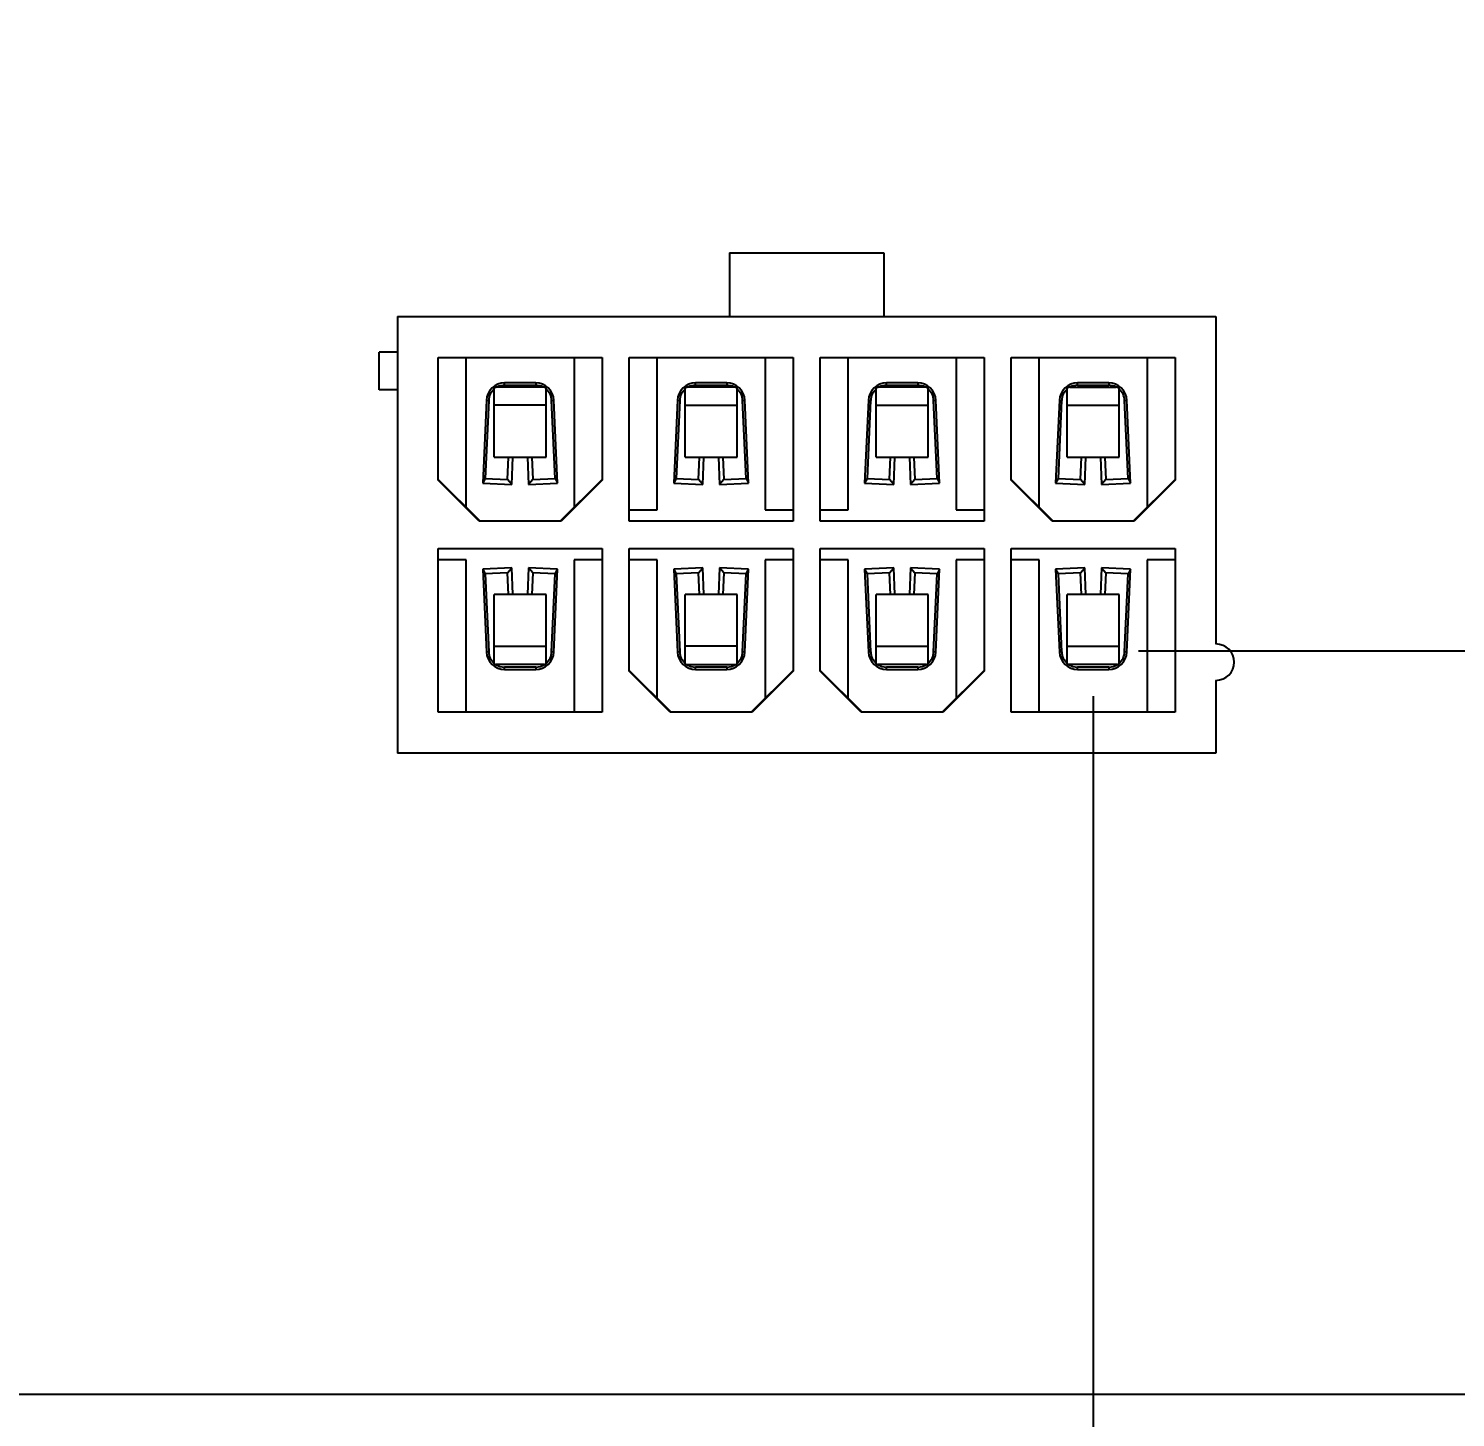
# Model space of a CAD drawing. Header units: millimetres. Extents: x 0 to 841, y 0 to 594.
# Drawn here: x 327.49 to 358.86, y 313.13 to 343.67 of the extents above; entities that cross this region are included whole.
import ezdxf

# ---------------------------------------------------------------- set-up
doc = ezdxf.new("R2010")
doc.units = ezdxf.units.MM
doc.header["$LTSCALE"] = 46.255
doc.layers.get('0').update_dxf_attribs({"linetype": 'CONTINUOUS'})
doc.layers.add('ASSEM_MEM', color=7, linetype='CONTINUOUS')
doc.styles.get("Standard").update_dxf_attribs({"font": 'txt', "width": 0.8})
doc.dimstyles.new('DIMSTYLE_1', dxfattribs={"dimtxt": 3, "dimasz": 2.1, "dimexe": 2, "dimexo": 1, "dimgap": 0.75, "dimtad": 0, "dimtih": 1, "dimtoh": 1, "dimzin": 0, "dimdsep": 46, "dimtxsty": 'STANDARD', "dimblk": '_FILLED', "dimblk1": '_FILLED', "dimblk2": '_FILLED', "dimcen": 0.09, "dimazin": 0, "dimtp": 0.01, "dimtm": 0.01, "dimtfac": 1, "dimtofl": 0, "dimtmove": 0, "dimatfit": 3, "dimldrblk": '_FILLED', "dimfxl": 1, "dimtolj": 1, "dimtzin": 0, "dimarcsym": 0})

# ---------------------------------------------------------------- blocks, each defined once
blk = doc.blocks.new('*D14')
at = {"color": 7, "linetype": 'CONTINUOUS'}
blk.add_line((350.897, 328.99), (350.897, 293.228), dxfattribs=at)
at = {"color": 7, "linetype": 'CONTINUOUS', "insert": (347.147, 291.728), "char_height": 3, "width": 14.4, "attachment_point": 3, "rotation": 90, "line_spacing_factor": 0.9}
blk.add_mtext('134.80', dxfattribs=at)
blk = doc.blocks.new('_FILLED')
at = {"color": 0, "linetype": 'BYBLOCK'}
blk.add_solid([(0, 0), (-1, 0.167), (-1, -0.167)], dxfattribs=at)
blk = doc.blocks.new('*D32')
at = {"color": 7, "linetype": 'CONTINUOUS'}
for p, q in [((351.897, 329.99), (369.83, 329.99)), ((369.83, 329.99), (372.996, 324.681)), ((372.996, 324.681), (426.09, 324.681))]:
    blk.add_line(p, q, dxfattribs=at)
at = {"color": 7, "linetype": 'CONTINUOUS', "insert": (427.59, 328.431), "char_height": 3, "width": 14.4, "attachment_point": 1, "line_spacing_factor": 0.9}
blk.add_mtext('156.65', dxfattribs=at)
blk = doc.blocks.new('*D55')
at = {"color": 7, "linetype": 'CONTINUOUS'}
blk.add_line((385.407, 330.505), (385.407, 294.565), dxfattribs=at)
at = {"color": 7, "linetype": 'CONTINUOUS', "insert": (381.657, 293.065), "char_height": 3, "width": 14.4, "attachment_point": 3, "rotation": 90, "line_spacing_factor": 0.9}
blk.add_mtext('169.31', dxfattribs=at)

msp = doc.modelspace()

# ---------------------------------------------------------------- linework, layer by layer
at = {"layer": 'ASSEM_MEM', "color": 7, "linetype": 'CONTINUOUS'}
for p, q in [((342.897, 338.74), (346.297, 338.74)), ((342.897, 338.74), (342.897, 337.34)), ((346.297, 338.74), (346.297, 337.34)), ((335.597, 337.34), (353.597, 337.34)), ((335.597, 337.34), (335.597, 327.74)), ((353.597, 337.34), (353.597, 330.14)), ((335.597, 336.56), (335.197, 336.56)), ((335.197, 335.73), (335.197, 336.56)), ((336.497, 336.44), (340.097, 336.44)), ((336.497, 333.74), (336.497, 336.44)), ((337.107, 333.15), (337.107, 336.44)), ((339.487, 336.44), (339.487, 333.15)), ((340.097, 336.44), (340.097, 333.74)), ((340.697, 336.44), (344.297, 336.44)), ((340.697, 332.84), (340.697, 336.44)), ((341.307, 333.09), (341.307, 336.44)), ((343.687, 336.44), (343.687, 333.09)), ((344.297, 336.44), (344.297, 332.84)), ((344.897, 336.44), (348.497, 336.44)), ((344.897, 332.84), (344.897, 336.44)), ((345.507, 333.09), (345.507, 336.44)), ((347.887, 336.44), (347.887, 333.09)), ((348.497, 336.44), (348.497, 332.84)), ((349.097, 336.44), (352.697, 336.44)), ((349.097, 333.74), (349.097, 336.44)), ((349.707, 333.15), (349.707, 336.44)), ((352.087, 336.44), (352.087, 333.15)), ((352.697, 336.44), (352.697, 333.74)), ((337.727, 334.25), (337.727, 335.768)), ((338.802, 335.79), (337.791, 335.79)), ((338.639, 335.88), (337.954, 335.88)), ((337.954, 335.83), (337.954, 335.88)), ((337.954, 335.83), (338.639, 335.83)), ((338.639, 335.88), (338.639, 335.83)), ((338.867, 334.25), (338.867, 335.768)), ((341.927, 334.25), (341.927, 335.768)), ((343.002, 335.79), (341.991, 335.79)), ((342.839, 335.88), (342.154, 335.88)), ((342.154, 335.83), (342.154, 335.88)), ((342.154, 335.83), (342.839, 335.83)), ((342.839, 335.88), (342.839, 335.83)), ((343.067, 334.25), (343.067, 335.768)), ((346.127, 334.25), (346.127, 335.768)), ((347.202, 335.79), (346.191, 335.79)), ((347.039, 335.88), (346.354, 335.88)), ((346.354, 335.83), (346.354, 335.88)), ((346.354, 335.83), (347.039, 335.83)), ((347.039, 335.88), (347.039, 335.83)), ((347.267, 334.25), (347.267, 335.768)), ((350.327, 334.25), (350.327, 335.768)), ((350.391, 335.79), (351.402, 335.79)), ((351.239, 335.88), (350.554, 335.88)), ((350.554, 335.83), (350.554, 335.88)), ((350.554, 335.83), (351.239, 335.83)), ((351.239, 335.88), (351.239, 335.83)), ((351.467, 334.25), (351.467, 335.768)), ((335.597, 335.73), (335.197, 335.73)), ((337.554, 335.498), (337.472, 333.678)), ((337.604, 335.496), (337.526, 333.776)), ((337.554, 335.498), (337.604, 335.496)), ((338.989, 335.496), (339.039, 335.498)), ((339.067, 333.776), (338.989, 335.496)), ((339.121, 333.678), (339.039, 335.498)), ((341.754, 335.498), (341.672, 333.678)), ((341.804, 335.496), (341.726, 333.776)), ((341.754, 335.498), (341.804, 335.496)), ((343.189, 335.496), (343.239, 335.498)), ((343.267, 333.776), (343.189, 335.496)), ((343.321, 333.678), (343.239, 335.498)), ((345.954, 335.498), (345.872, 333.678)), ((346.004, 335.496), (345.926, 333.776)), ((345.954, 335.498), (346.004, 335.496)), ((347.389, 335.496), (347.439, 335.498)), ((347.467, 333.776), (347.389, 335.496)), ((347.521, 333.678), (347.439, 335.498)), ((350.154, 335.498), (350.072, 333.678)), ((350.204, 335.496), (350.126, 333.776)), ((350.154, 335.498), (350.204, 335.496)), ((351.589, 335.496), (351.639, 335.498)), ((351.667, 333.776), (351.589, 335.496)), ((351.721, 333.678), (351.639, 335.498)), ((338.867, 335.39), (337.727, 335.39)), ((341.927, 335.39), (343.067, 335.39)), ((346.127, 335.39), (347.267, 335.39)), ((350.327, 335.39), (351.467, 335.39)), ((337.727, 334.25), (338.867, 334.25)), ((338.016, 333.754), (338.038, 334.25)), ((338.111, 333.649), (338.138, 334.25)), ((338.455, 334.25), (338.482, 333.649)), ((338.555, 334.25), (338.577, 333.754)), ((341.927, 334.25), (343.067, 334.25)), ((342.216, 333.754), (342.238, 334.25)), ((342.311, 333.649), (342.338, 334.25)), ((342.655, 334.25), (342.682, 333.649)), ((342.755, 334.25), (342.777, 333.754)), ((346.127, 334.25), (347.267, 334.25)), ((346.416, 333.754), (346.438, 334.25)), ((346.511, 333.649), (346.538, 334.25)), ((346.855, 334.25), (346.882, 333.649)), ((346.955, 334.25), (346.977, 333.754)), ((350.327, 334.25), (351.467, 334.25)), ((350.616, 333.754), (350.638, 334.25)), ((350.711, 333.649), (350.738, 334.25)), ((351.055, 334.25), (351.082, 333.649)), ((351.155, 334.25), (351.177, 333.754)), ((337.417, 332.84), (336.497, 333.76)), ((337.397, 332.84), (336.497, 333.74)), ((337.526, 333.776), (337.472, 333.678)), ((337.472, 333.678), (338.111, 333.649)), ((337.526, 333.776), (338.016, 333.754)), ((338.111, 333.649), (338.016, 333.754)), ((338.577, 333.754), (338.482, 333.649)), ((338.482, 333.649), (339.121, 333.678)), ((338.577, 333.754), (339.067, 333.776)), ((339.067, 333.776), (339.121, 333.678)), ((339.176, 332.84), (340.097, 333.76)), ((340.097, 333.74), (339.197, 332.84)), ((341.726, 333.776), (341.672, 333.678)), ((341.672, 333.678), (342.311, 333.649)), ((341.726, 333.776), (342.216, 333.754)), ((342.311, 333.649), (342.216, 333.754)), ((342.777, 333.754), (342.682, 333.649)), ((342.682, 333.649), (343.321, 333.678)), ((342.777, 333.754), (343.267, 333.776)), ((343.267, 333.776), (343.321, 333.678)), ((345.926, 333.776), (345.872, 333.678)), ((345.872, 333.678), (346.511, 333.649)), ((345.926, 333.776), (346.416, 333.754)), ((346.511, 333.649), (346.416, 333.754)), ((346.977, 333.754), (346.882, 333.649)), ((346.882, 333.649), (347.521, 333.678)), ((346.977, 333.754), (347.467, 333.776)), ((347.467, 333.776), (347.521, 333.678)), ((350.017, 332.84), (349.097, 333.76)), ((349.997, 332.84), (349.097, 333.74)), ((350.126, 333.776), (350.072, 333.678)), ((350.072, 333.678), (350.711, 333.649)), ((350.126, 333.776), (350.616, 333.754)), ((350.711, 333.649), (350.616, 333.754)), ((351.177, 333.754), (351.082, 333.649)), ((351.082, 333.649), (351.721, 333.678)), ((351.177, 333.754), (351.667, 333.776)), ((351.667, 333.776), (351.721, 333.678)), ((351.776, 332.84), (352.697, 333.76)), ((352.697, 333.74), (351.797, 332.84)), ((340.697, 333.09), (341.307, 333.09)), ((343.687, 333.09), (344.297, 333.09)), ((344.897, 333.09), (345.507, 333.09)), ((347.887, 333.09), (348.497, 333.09)), ((339.197, 332.84), (337.397, 332.84)), ((344.297, 332.84), (340.697, 332.84)), ((348.497, 332.84), (344.897, 332.84)), ((351.797, 332.84), (349.997, 332.84)), ((336.497, 332.24), (340.097, 332.24)), ((336.497, 328.64), (336.497, 332.24)), ((337.107, 331.99), (336.497, 331.99)), ((337.107, 328.64), (337.107, 331.99)), ((340.097, 331.99), (339.487, 331.99)), ((339.487, 331.99), (339.487, 328.64)), ((340.097, 332.24), (340.097, 328.64)), ((340.697, 332.24), (344.297, 332.24)), ((340.697, 329.54), (340.697, 332.24)), ((341.307, 331.99), (340.697, 331.99)), ((341.307, 328.95), (341.307, 331.99)), ((344.297, 331.99), (343.687, 331.99)), ((343.687, 331.99), (343.687, 328.95)), ((344.297, 332.24), (344.297, 329.54)), ((344.897, 332.24), (348.497, 332.24)), ((344.897, 329.54), (344.897, 332.24)), ((345.507, 331.99), (344.897, 331.99)), ((345.507, 328.95), (345.507, 331.99)), ((348.497, 331.99), (347.887, 331.99)), ((347.887, 331.99), (347.887, 328.95)), ((348.497, 332.24), (348.497, 329.54)), ((349.097, 332.24), (352.697, 332.24)), ((349.097, 328.64), (349.097, 332.24)), ((349.707, 331.99), (349.097, 331.99)), ((349.707, 328.64), (349.707, 331.99)), ((352.697, 331.99), (352.087, 331.99)), ((352.087, 331.99), (352.087, 328.64)), ((352.697, 332.24), (352.697, 328.64)), ((338.111, 331.811), (337.472, 331.783)), ((337.472, 331.783), (337.526, 331.685)), ((337.472, 331.783), (337.554, 329.962)), ((338.016, 331.707), (337.526, 331.685)), ((337.526, 331.685), (337.604, 329.965)), ((338.016, 331.707), (338.111, 331.811)), ((338.037, 331.23), (338.016, 331.707)), ((338.137, 331.23), (338.111, 331.811)), ((338.482, 331.811), (338.456, 331.23)), ((339.121, 331.783), (338.482, 331.811)), ((338.577, 331.707), (338.482, 331.811)), ((338.577, 331.707), (338.556, 331.23)), ((339.067, 331.685), (338.577, 331.707)), ((338.989, 329.965), (339.067, 331.685)), ((339.039, 329.962), (339.121, 331.783)), ((339.067, 331.685), (339.121, 331.783)), ((342.311, 331.811), (341.672, 331.783)), ((341.672, 331.783), (341.726, 331.685)), ((341.672, 331.783), (341.754, 329.962)), ((342.216, 331.707), (341.726, 331.685)), ((341.726, 331.685), (341.804, 329.965)), ((342.216, 331.707), (342.311, 331.811)), ((342.237, 331.23), (342.216, 331.707)), ((342.337, 331.23), (342.311, 331.811)), ((342.682, 331.811), (342.656, 331.23)), ((343.321, 331.783), (342.682, 331.811)), ((342.777, 331.707), (342.682, 331.811)), ((342.777, 331.707), (342.756, 331.23)), ((343.267, 331.685), (342.777, 331.707)), ((343.189, 329.965), (343.267, 331.685)), ((343.239, 329.962), (343.321, 331.783)), ((343.267, 331.685), (343.321, 331.783)), ((346.511, 331.811), (345.872, 331.783)), ((345.872, 331.783), (345.926, 331.685)), ((345.872, 331.783), (345.954, 329.962)), ((346.416, 331.707), (345.926, 331.685)), ((345.926, 331.685), (346.004, 329.965)), ((346.416, 331.707), (346.511, 331.811)), ((346.437, 331.23), (346.416, 331.707)), ((346.537, 331.23), (346.511, 331.811)), ((346.882, 331.811), (346.856, 331.23)), ((347.521, 331.783), (346.882, 331.811)), ((346.882, 331.811), (346.977, 331.707)), ((346.977, 331.707), (346.956, 331.23)), ((347.467, 331.685), (346.977, 331.707)), ((347.389, 329.965), (347.467, 331.685)), ((347.439, 329.962), (347.521, 331.783)), ((347.521, 331.783), (347.467, 331.685)), ((350.711, 331.811), (350.072, 331.783)), ((350.072, 331.783), (350.126, 331.685)), ((350.072, 331.783), (350.154, 329.962)), ((350.616, 331.707), (350.126, 331.685)), ((350.126, 331.685), (350.204, 329.965)), ((350.616, 331.707), (350.711, 331.811)), ((350.637, 331.23), (350.616, 331.707)), ((350.737, 331.23), (350.711, 331.811)), ((351.082, 331.811), (351.056, 331.23)), ((351.721, 331.783), (351.082, 331.811)), ((351.082, 331.811), (351.177, 331.707)), ((351.177, 331.707), (351.156, 331.23)), ((351.667, 331.685), (351.177, 331.707)), ((351.589, 329.965), (351.667, 331.685)), ((351.639, 329.962), (351.721, 331.783)), ((351.721, 331.783), (351.667, 331.685)), ((338.867, 331.23), (337.727, 331.23)), ((337.727, 329.702), (337.727, 331.23)), ((338.867, 329.702), (338.867, 331.23)), ((343.067, 331.23), (341.927, 331.23)), ((341.927, 329.702), (341.927, 331.23)), ((343.067, 329.702), (343.067, 331.23)), ((347.267, 331.23), (346.127, 331.23)), ((346.127, 329.702), (346.127, 331.23)), ((347.267, 329.702), (347.267, 331.23)), ((351.467, 331.23), (350.327, 331.23)), ((350.327, 329.702), (350.327, 331.23)), ((351.467, 329.702), (351.467, 331.23)), ((337.604, 329.965), (337.554, 329.962)), ((337.727, 330.09), (338.867, 330.09)), ((339.039, 329.962), (338.989, 329.965)), ((341.804, 329.965), (341.754, 329.962)), ((343.067, 330.09), (341.927, 330.09)), ((343.239, 329.962), (343.189, 329.965)), ((346.004, 329.965), (345.954, 329.962)), ((346.127, 330.09), (347.267, 330.09)), ((347.439, 329.962), (347.389, 329.965)), ((350.204, 329.965), (350.154, 329.962)), ((350.327, 330.09), (351.467, 330.09)), ((351.639, 329.962), (351.589, 329.965)), ((338.835, 329.69), (337.758, 329.69)), ((338.639, 329.63), (337.954, 329.63)), ((337.954, 329.58), (337.954, 329.63)), ((337.954, 329.58), (338.639, 329.58)), ((338.639, 329.63), (338.639, 329.58)), ((341.617, 328.64), (340.697, 329.56)), ((341.597, 328.64), (340.697, 329.54)), ((341.958, 329.69), (343.035, 329.69)), ((342.839, 329.63), (342.154, 329.63)), ((342.154, 329.58), (342.154, 329.63)), ((342.154, 329.58), (342.839, 329.58)), ((342.839, 329.63), (342.839, 329.58)), ((343.376, 328.64), (344.297, 329.56)), ((344.297, 329.54), (343.397, 328.64)), ((345.817, 328.64), (344.897, 329.56)), ((345.797, 328.64), (344.897, 329.54)), ((347.235, 329.69), (346.158, 329.69)), ((347.039, 329.63), (346.354, 329.63)), ((346.354, 329.58), (346.354, 329.63)), ((346.354, 329.58), (347.039, 329.58)), ((347.039, 329.63), (347.039, 329.58)), ((347.576, 328.64), (348.497, 329.56)), ((348.497, 329.54), (347.597, 328.64)), ((351.435, 329.69), (350.358, 329.69)), ((351.239, 329.63), (350.554, 329.63)), ((350.554, 329.58), (350.554, 329.63)), ((350.554, 329.58), (351.239, 329.58)), ((351.239, 329.63), (351.239, 329.58)), ((353.597, 329.34), (353.597, 327.74)), ((340.097, 328.64), (336.497, 328.64)), ((343.397, 328.64), (341.597, 328.64)), ((347.597, 328.64), (345.797, 328.64)), ((352.697, 328.64), (349.097, 328.64)), ((353.597, 327.74), (335.597, 327.74)), ((322.597, 313.64), (373.097, 313.64))]:
    msp.add_line(p, q, dxfattribs=at)
for centre, radius, start, end in [((337.954, 335.48), 0.4, 90, 177.4081), ((337.954, 335.48), 0.35, 130.4752, 177.4081), ((337.954, 335.48), 0.35, 90, 117.6547), ((338.639, 335.48), 0.4, 2.5919, 90), ((338.639, 335.48), 0.35, 62.3453, 90), ((338.639, 335.48), 0.35, 2.5919, 49.5248), ((342.154, 335.48), 0.4, 90, 177.4081), ((342.154, 335.48), 0.35, 130.4752, 177.4081), ((342.154, 335.48), 0.35, 90, 117.6547), ((342.839, 335.48), 0.4, 2.5919, 90), ((342.839, 335.48), 0.35, 62.3453, 90), ((342.839, 335.48), 0.35, 2.5919, 49.5248), ((346.354, 335.48), 0.4, 90, 177.4081), ((346.354, 335.48), 0.35, 130.4752, 177.4081), ((346.354, 335.48), 0.35, 90, 117.6547), ((347.039, 335.48), 0.4, 2.5919, 90), ((347.039, 335.48), 0.35, 62.3453, 90), ((347.039, 335.48), 0.35, 2.5919, 49.5248), ((350.554, 335.48), 0.4, 90, 177.4081), ((350.554, 335.48), 0.35, 130.4752, 177.4081), ((350.554, 335.48), 0.35, 90, 117.6547), ((351.239, 335.48), 0.4, 2.5919, 90), ((351.239, 335.48), 0.35, 62.3453, 90), ((351.239, 335.48), 0.35, 2.5919, 49.5248), ((353.597, 329.74), 0.4, 270, 90), ((337.954, 329.98), 0.4, 182.5919, 270), ((337.954, 329.98), 0.35, 182.5919, 229.5248), ((338.639, 329.98), 0.4, 270, 357.4081), ((338.639, 329.98), 0.35, 310.4752, 357.4081), ((342.154, 329.98), 0.4, 182.5919, 270), ((342.154, 329.98), 0.35, 182.5919, 229.5248), ((342.839, 329.98), 0.4, 270, 357.4081), ((342.839, 329.98), 0.35, 310.4752, 357.4081), ((346.354, 329.98), 0.4, 182.5919, 270), ((346.354, 329.98), 0.35, 182.5919, 229.5248), ((347.039, 329.98), 0.4, 270, 357.4081), ((347.039, 329.98), 0.35, 310.4752, 357.4081), ((350.554, 329.98), 0.4, 182.5919, 270), ((350.554, 329.98), 0.35, 182.5919, 229.5248), ((351.239, 329.98), 0.4, 270, 357.4081), ((351.239, 329.98), 0.35, 310.4752, 357.4081), ((337.954, 329.98), 0.35, 235.9523, 270), ((338.639, 329.98), 0.35, 270, 304.0477), ((342.154, 329.98), 0.35, 235.9523, 270), ((342.839, 329.98), 0.35, 270, 304.0477), ((346.354, 329.98), 0.35, 235.9523, 270), ((347.039, 329.98), 0.35, 270, 304.0477), ((350.554, 329.98), 0.35, 235.9523, 270), ((351.239, 329.98), 0.35, 270, 304.0477)]:
    msp.add_arc(centre, radius, start, end, dxfattribs=at)
for centre, major_axis, start_param, end_param in [((337.954, 334.482), (0, 1.331), 0.185563, 0.260931), ((338.639, 334.482), (0, 1.331), -0.260931, -0.185563), ((342.154, 334.482), (0, 1.331), 0.185563, 0.260931), ((342.839, 334.482), (0, 1.331), -0.260931, -0.185563), ((346.354, 334.482), (0, 1.331), 0.185563, 0.260931), ((347.039, 334.482), (0, 1.331), -0.260931, -0.185563), ((350.554, 334.482), (0, 1.331), 0.185563, 0.260931), ((351.239, 334.482), (0, 1.331), -0.260931, -0.185563), ((337.954, 330.953), (0, 1.297), -3.409588, -3.372023), ((338.639, 330.953), (0, 1.297), -2.911163, -2.873598), ((342.154, 330.953), (0, 1.297), -3.409588, -3.372023), ((342.839, 330.953), (0, 1.297), -2.911163, -2.873598), ((346.354, 330.953), (0, 1.297), -3.409588, -3.372023), ((347.039, 330.953), (0, 1.297), -2.911163, -2.873598), ((350.554, 330.953), (0, 1.297), -3.409588, -3.372023), ((351.239, 330.953), (0, 1.297), -2.911163, -2.873598)]:
    msp.add_ellipse(centre, major_axis=major_axis, ratio=0.661438, start_param=start_param, end_param=end_param, dxfattribs=at)

# ---------------------------------------------------------------- dimensions: what is measured, and where the dimension line sits
at = {"color": 7, "linetype": 'CONTINUOUS'}
for feature_location, offset, dtype, origin, picture, middle in [((351.897, 329.99), (74.193, -5.309), 0, (350.897, 486.64), '*D32', (435.165, 326.931)), ((385.407, 330.505), (0, -35.94), 1, (216.097, 331.505), '*D55', (383.156, 285.865)), ((350.897, 328.99), (0, -35.762), 1, (216.097, 329.99), '*D14', (348.647, 284.828))]:
    dim = msp.add_ordinate_dim(feature_location=feature_location, offset=offset, dtype=dtype, origin=origin, dimstyle='DIMSTYLE_1', override={"dimtad": 1, "dimtih": 0, "dimtoh": 0}, dxfattribs=at)
    dim.commit()
    dim.dimension.update_dxf_attribs({"geometry": picture, "text_midpoint": middle})

doc.saveas('drawing.dxf')
